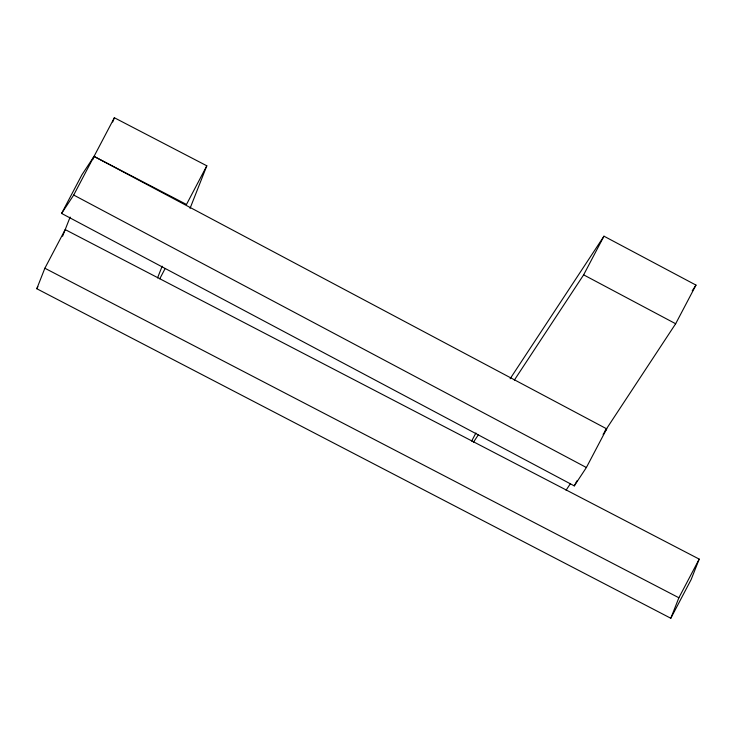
<?xml version="1.0" encoding="UTF-8"?>
<svg xmlns="http://www.w3.org/2000/svg" width="736" height="736" viewBox="0 0 736 736"><rect width="100%" height="100%" fill="white"/><g stroke="black" fill="none" stroke-linecap="round" stroke-linejoin="round"><path stroke-width="1.1" d="M36.8 288.733L44.868 268.235L65.2 229.586L699.2 559.112L691.132 579.6L670.8 618.258L36.8 288.733L37.867 286.7M62.578 236.238L70.132 217.074M92.773 159.592L94.033 156.4L186.484 204.452L206.816 165.802L114.356 117.742L73.701 195.049L61.603 213.431L574.282 485.889L586.38 467.516L606.703 428.858L94.033 156.4L81.935 174.772L61.603 213.431M112.682 122.001L114.356 117.742M157.55 277.904L162.168 266.202M190.044 208.38L206.816 165.802M670.8 618.258L678.877 597.761L699.2 559.112M159.749 278.806L165.094 268.64M471.629 441.122L475.907 432.989M514.363 380.089L583.639 274.85L603.971 236.192L695.989 285.099L675.657 323.748L604.495 431.857M574.282 485.889L576.95 480.801M510.131 378.746L603.971 236.192M473.423 442.272L478.464 434.617M692.208 290.84L695.989 285.099M566.076 490.222L570.483 483.524M603.078 434.369L606.703 428.858M44.868 268.235L678.877 597.761M583.639 274.85L675.657 323.748M73.701 195.049L586.38 467.516"/></g></svg>
